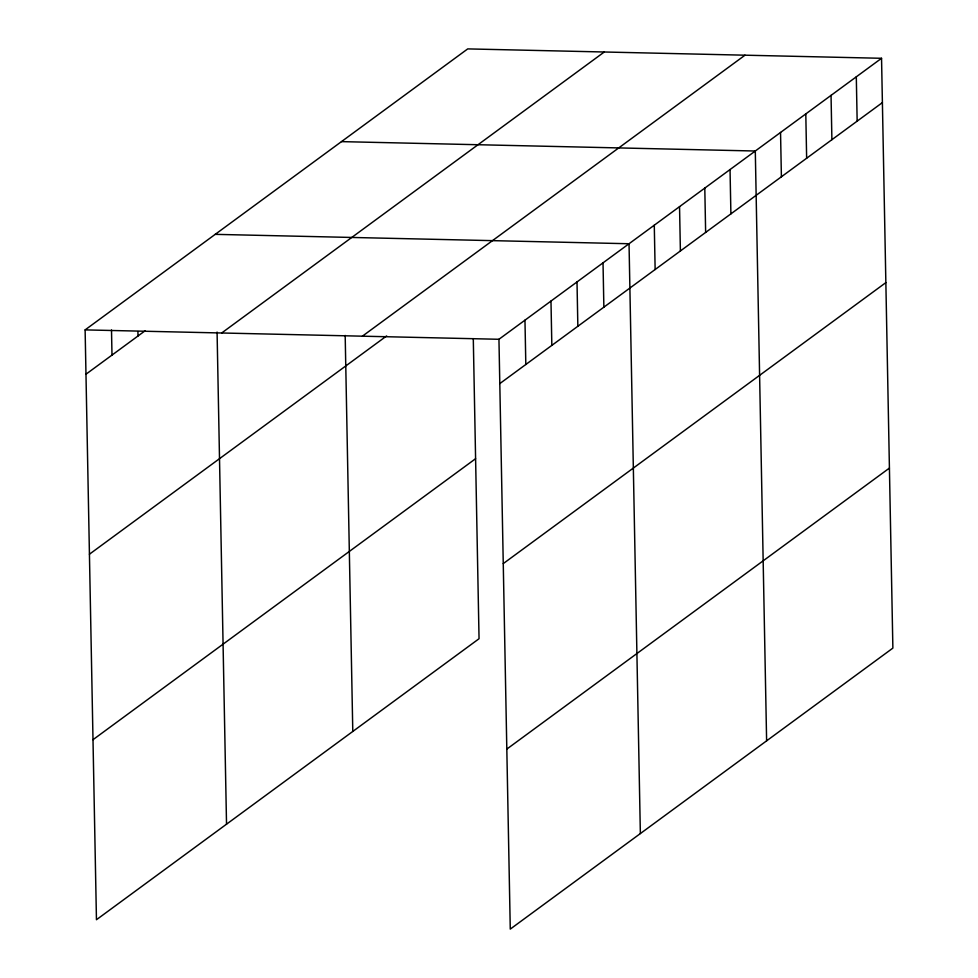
<?xml version="1.0" encoding="UTF-8"?>
<svg xmlns="http://www.w3.org/2000/svg" width="978" height="978" viewBox="0 0 978 978"><rect width="100%" height="100%" fill="white"/><g stroke="black" fill="none" stroke-linecap="round" stroke-linejoin="round"><path stroke-width="1.47" d="M473.291 338.608L479.049 638.72L96.455 919.711L85.123 329.892L467.728 48.9L881.545 58.289L892.877 648.108L510.271 929.1L498.951 339.28L881.545 58.289M85.978 374.207L145.099 330.784M221.688 332.985L604.282 51.993M362.386 336.188L744.991 55.196M89.426 554.22L386.652 335.931M499.807 383.596L882.4 102.604M92.996 739.698L475.589 458.706M503.254 563.609L885.86 282.618M506.824 749.087L889.418 468.095M341.469 141.627L755.297 151.015L766.618 740.835M215.209 234.353L629.037 243.742L640.358 833.562M85.123 329.892L498.951 339.28M856.3 76.834L857.156 121.15M831.043 95.379L831.899 139.695M805.799 113.925L806.642 158.24M780.542 132.47L781.398 176.786M730.04 169.561L730.896 213.876M704.796 188.106L705.639 232.422M679.539 206.651L680.395 250.967M654.282 225.197L655.138 269.512M603.023 262.85L603.866 307.165M577.008 281.957L577.851 326.273M550.981 301.065L551.836 345.381M524.966 320.173L525.822 364.488M345.185 335.442L352.789 731.446M217.079 332.068L226.529 824.173M137.922 331.554L138.008 335.992M111.504 329.989L111.993 355.1"/></g></svg>
